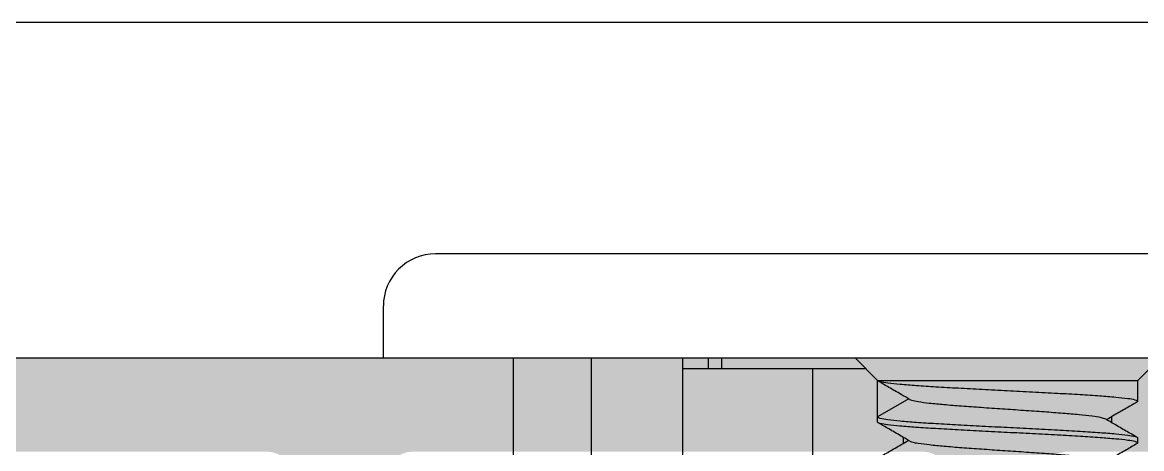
# Model space of a CAD drawing. Extents: x -202236 to 1002404, y -663931 to 1550022.
# Drawn here: x 27908.94 to 27930.46, y -356991.61 to -356983.41 of the extents above; entities that cross this region are included whole.
import ezdxf

# ---------------------------------------------------------------- set-up
doc = ezdxf.new("R2010")
doc.units = 0
for name, color, linetype in [('!ZN4-配件-11', 11, 'Continuous'), ('!ZN5-铝材投影-112', 112, 'Continuous'), ('!ZN5-铝材断面-6', 6, 'Continuous'), ('型材截面颜色', 253, 'Continuous')]:
    doc.layers.add(name, color=color, linetype=linetype)

# ---------------------------------------------------------------- blocks, each defined once
blk = doc.blocks.new('20210928132812')
at = {"layer": '!ZN4-配件-11', "linetype": 'Continuous'}
for p, q in [((9.500000000007276, 17.5), (9.500000000007276, 2)), ((8.000000000007276, 15.5), (8.000000000007276, 2)), ((3.749999999992724, 2.19999999999709), (3.749999999992724, 5.699999999967986)), ((6.250000000007276, 2), (6.250000000007276, 5.5)), ((-2.490330483102298, 3.64404476438358), (-2.499999999992724, 3.632842712497222)), ((-2.499999999992724, 3.632842712497222), (-2.499999999992724, 3.53284271247685)), ((-2.490330443113635, 3.521640637380187), (-2.499999999992724, 3.53284271247685)), ((2.000000000007276, 3.637173321083537), (2.000000000007276, 3.528512899385532)), ((-1.999999999992724, 3.237173321089358), (-1.999999999992724, 3.128512899376801)), ((2.490330483000434, 3.2440447643894), (2.500000000007276, 3.232842712459387)), ((2.500000000007276, 3.232842712459387), (2.500000000007276, 2.44404476438649)), ((1.900150201712677, 2.78651926999737), (2.500000000007276, 3.132842712497222)), ((-2.490330483102298, 2.844044764380669), (-2.499999999992724, 2.83284271247976)), ((-2.499999999992724, 2.83284271247976), (-2.499999999992724, 2.432842712500133)), ((-2.499999999992724, 2.432842712500133), (-2.932842712492857, 2)), ((2.500000000007276, 2.432842712500133), (-2.499999999992724, 2.432842712500133)), ((2.490330483000434, 2.44404476438649), (2.500000000007276, 2.432842712500133)), ((2.500000000007276, 2.432842712500133), (2.932842712405545, 2)), ((6.250000000007276, 2.19999999999709), (2.732842712393904, 2.19999999999709)), ((5.500000000007276, 2), (5.500000000007276, 2.19999999999709)), ((5.750000000007276, 2.19999999999709), (5.750000000007276, 2)), ((12.00000000000728, 2), (-12.00000000000728, 2)), ((12.00000000000728, 2), (12.00000000000728, 1)), ((-10.99999999999272, 0), (10.99999999999272, 0))]:
    blk.add_line(p, q, dxfattribs=at)
blk.add_arc((10.99999999999272, 1), 0.9999999999999998, 270, 0, dxfattribs=at)
for points in [[(-2.490330477005045, 3.644044753877097), (-2.282210305209446, 3.764711695184815), (-2.049240407803154, 3.899907359897043), (-1.906475793504796, 3.98283774178708)], [(1.880745637106884, 3.597032902689534), (1.848683222888212, 3.610685273699346), (1.717092090904771, 3.638280025683343), (1.505162087392819, 3.665874777783756), (1.222808939688548, 3.693469529782305), (0.8832433157876949, 3.721064281780855), (0.5023527264056611, 3.748659033881268), (0.09795818429120118, 3.776253785879817), (-0.3110196006091428, 3.803848537994782), (-0.7054454788085422, 3.831443289978779), (-1.06686515200272, 3.859038041977328), (-1.37836860751122, 3.886632794077741), (-1.625381300204026, 3.91422754607629), (-1.796346062714292, 3.941822298176703), (-1.882598907912325, 3.967493541087606)], [(2.490330437598459, 3.921640646600281), (2.278343656689685, 3.798730998678366), (2.045369649793429, 3.66353050028556), (1.906475865813263, 3.582847728481283)], [(-2.499999999992724, 3.632842712497222), (-2.499903952797467, 3.630972825587378)], [(-2.499903952797467, 3.630972825587378), (-2.459312955114001, 3.609035078974557)], [(2.459448439585685, 3.156688518676674), (2.451970971196715, 3.157840683983522), (2.306225006199384, 3.18330302007962), (2.069058757588209, 3.208719639893388), (1.756829696787463, 3.23362805468787), (1.380144092610863, 3.258379845196032), (0.9499874685934628, 3.283212996597285), (0.4877784900090774, 3.307839976696414), (0.006855605293822009, 3.332493558875285), (-0.4797418338057469, 3.357428259478183), (-0.9570816386039951, 3.382863278267905), (-1.396588626092125, 3.408312673578621), (-1.773716860312561, 3.433271980800782), (-2.078739014708844, 3.457848669786472), (-2.309355121200497, 3.482796989483177), (-2.452401760303474, 3.507957461188198), (-2.492221099186281, 3.518916238477686)], [(-1.906475865900575, 3.182847728487104), (-2.045369649909844, 3.263530500276829), (-2.278343656689685, 3.398730998669635), (-2.490330437700322, 3.521640646576998)], [(-2.459312955114001, 3.609035078974557), (-2.45240966440906, 3.607959534099791), (-2.309955605211144, 3.582876896383823), (-2.081103187891131, 3.558065687684575), (-1.775905632304784, 3.533430261086323), (-1.398499526090745, 3.508430047586444), (-0.9583920859076898, 3.482935530977556), (-0.4802386355077033, 3.457454040981247), (0.007231020012113731, 3.432474439177895), (0.4882572396090836, 3.407815115875565), (0.9521011854885728, 3.383096594101517), (1.38470413180039, 3.358101111778524), (1.761877128687047, 3.333266225279658), (2.073268960804853, 3.308336766378488), (2.308652873594838, 3.28298173098301), (2.452646011712204, 3.257663828582736), (2.492205520808056, 3.246755551386741)], [(1.881070554612961, 3.597603302783682), (1.906475793402933, 3.582837741778349)], [(1.906475793402933, 3.582837741778349), (2.049240407686739, 3.49990735987376), (2.282210305107583, 3.364711695176084), (2.49033047688863, 3.244044753882918)], [(-2.490330477005045, 2.844044753888738), (-2.282210305209446, 2.964711695181904), (-2.049240407803154, 3.09990735987958), (-1.906475793504796, 3.182837741784169)], [(-1.88107051570114, 3.168082103278721), (-1.906475865900575, 3.182847728487104)], [(1.882360413605056, 2.799829433482955), (1.849479315009376, 2.810437464475399), (1.718643440886808, 2.838032216575812), (1.507396110995614, 2.865626968574361), (1.225621112091176, 2.893221720689326), (0.8865020616867696, 2.920816472702427), (0.5059055764941149, 2.948411224686424), (0.10163890869444, 2.976005976786837), (-0.3073832145964843, 3.003600728785386), (-0.7020235697054886, 3.031195480885799), (-1.063817823094723, 3.0587902328989), (-1.375838436397316, 3.086384984882898), (-1.62348666809703, 3.113979736997862), (-1.795175614992331, 3.14157448898186), (-1.882299954195332, 3.167596418876201)], [(2.500000000007276, 3.132842712497222), (2.459448439585685, 3.156688518676674)], [(-2.499999999992724, 2.83284271247976), (-2.499903973199253, 2.830972727577318)], [(-2.499903973199253, 2.830972727577318), (-2.452401760303474, 2.807957461176557), (-2.309355121200497, 2.782796989500639), (-2.078739014708844, 2.757848669789382), (-1.773716860312561, 2.733271980789141), (-1.396588626092125, 2.708312673581531), (-0.9570816386039951, 2.682863278270815), (-0.4797418338057469, 2.657428259481094), (0.006855605293822009, 2.632493558878195), (0.4877784900090774, 2.607839976699324), (0.9499874685934628, 2.583212996600196), (1.380144092610863, 2.55837984518439), (1.756829696787463, 2.533628054676228), (2.069058757588209, 2.508719639896299), (2.306225006199384, 2.483303020082531), (2.451970971196715, 2.457840683986433), (2.492252866410126, 2.446797148397309)], [(1.881070554612961, 2.797603302780772), (2.049240407686739, 2.699907359899953), (2.282210305107583, 2.564711695187725), (2.49033047688863, 2.444044753880007)]]:
    blk.add_spline(points, degree=3, dxfattribs=at)
blk = doc.blocks.new('DLX264ZNA')
at = {"layer": '型材截面颜色', "ltscale": 20}
h = blk.add_hatch(color=256, dxfattribs=at)
h.dxf.hatch_style = 1
edge = h.paths.add_edge_path()
edge.add_line((-29.31839999998465, 40.89999999996689), (-36.21839999999338, 40.90000000001783))
edge.add_arc((-36.21839999998156, 40.60000000000946), 0.3000000000074579, 90.00000000243182, 180.0000000033003)
edge.add_line((-36.51839999998992, 40.59999999999218), (-36.5183999999972, 39.89999999993688))
edge.add_arc((-36.21840000000975, 39.89999999993506), 0.2999999999865395, 179.9999999996526, 269.9999999989578)
edge.add_line((-36.21840000001612, 39.59999999994852), (-35.61839999997392, 39.59999999994125))
edge.add_arc((-35.6183999999821, 38.9999999999427), 0.5999999999985448, -89.9999999999132, 89.99999999921829, ccw=False)
edge.add_line((-35.61839999998119, 38.39999999994416), (-37.31840000000739, 38.39999999998054))
edge.add_arc((-37.3183999999992, 38.89999999998236), 0.5000000000009095, 180.0000000001043, 269.9999999990621, ccw=False)
edge.add_line((-37.81840000000011, 38.89999999998054), (-37.81840000000011, 40.79999999999654))
edge.add_arc((-35.8183999999992, 40.79999999999563), 2.000000000000909, 90.00000000002609, 179.999999999974, ccw=False)
edge.add_line((-35.81840000000011, 42.79999999999654), (30.68159999999989, 42.79999999999654))
edge.add_arc((30.68159999999989, 42.29999999999654), 0.5, 0, 90, ccw=False)
edge.add_line((31.18159999999989, 42.29999999999654), (31.18159999999989, 41.39999999997326))
edge.add_arc((30.68159999999807, 41.39999999997508), 0.500000000001819, 270.0000000002085, 359.99999999979156, ccw=False)
edge.add_line((30.6816000000008, 40.89999999997326), (29.88160000000516, 40.89999999997326))
edge.add_arc((29.88160000000425, 41.09999999997763), 0.2000000000043656, 180, 270, ccw=False)
edge.add_arc((29.48160000000371, 41.09999999997672), 0.1999999999961801, 2.605510395054913e-10, 131.8103148962948)
edge.add_line((29.34826666667141, 41.24907119847376), (29.01493333333565, 40.95092880147604))
edge.add_arc((28.88160000000153, 41.09999999997763), 0.2000000000023973, 180, 311.8103148954673, ccw=False)
edge.add_arc((28.48160000000189, 41.09999999998126), 0.1999999999979991, 359.9999999989578, 491.8103148953853)
edge.add_line((28.34826666667141, 41.24907119848103), (28.01493333333565, 40.95092880147604))
edge.add_arc((27.88160000000244, 41.09999999997945), 0.2000000000031468, 180.0000000005211, 311.8103148949257, ccw=False)
edge.add_arc((27.48160000000189, 41.09999999997945), 0.1999999999979991, 359.9999999994789, 491.8103148950379)
edge.add_line((27.34826666667141, 41.24907119848012), (27.01493333333565, 40.95092880148241))
edge.add_arc((26.8815999999988, 41.09999999997763), 0.1999999999987931, 180, 311.8103148974395, ccw=False)
edge.add_arc((26.4816000000028, 41.09999999998126), 0.1999999999970896, 359.9999999989578, 491.8103148955794)
edge.add_line((26.34826666667141, 41.24907119848012), (26.01493333333565, 40.95092880148241))
edge.add_arc((25.88160000000244, 41.09999999998672), 0.2000000000031468, 180.0000000005211, 311.8103148949257, ccw=False)
edge.add_arc((25.4816000000028, 41.09999999998308), 0.1999999999970896, 5.211020790109826e-10, 118.0724869362208)
edge.add_line((25.38748235294497, 41.27647058821549), (24.97939411762945, 41.05882352938443))
edge.add_arc((24.7440999999817, 41.49999999996544), 0.4999999999935265, 270.0000000004169, 298.0724869362208, ccw=False)
edge.add_line((24.74409999998534, 40.99999999997181), (7.700000000000728, 41.00000000000455))
edge.add_arc((7.699999999998909, 40.50000000000364), 0.5000000000009095, 89.99999999968735, 179.9999999998958)
edge.add_line((7.199999999997999, 40.50000000000546), (7.199999999997999, 38.99997693664227))
edge.add_arc((7.499999999995453, 38.99997693664227), 0.2999999999983629, 180.0000000001737, 257.0078669743636)
edge.add_arc((7.365109639952607, 38.41533637117755), 0.30000000001865, 17.99999999467269, 77.0078669738296, ccw=False)
edge.add_line((7.650426594867895, 38.50804146946848), (8.435216954887437, 36.09270509830185))
edge.add_arc((8.149900000001253, 35.99999999999181), 0.2999999999972778, -115.00000000041769, 17.999999999859483, ccw=False)
edge.add_line((8.02311452147842, 35.72810766388375), (5.422080391308555, 36.94098979789942))
edge.add_arc((5.633389522195102, 37.39414369143105), 0.5000000000180841, 224.9999999991156, 244.9999999989183, ccw=False)
edge.add_line((5.279836131583579, 37.04059030082954), (4.961847788654268, 37.35857864375521))
edge.add_arc((5.103269144892693, 37.49999999999091), 0.1999999999996479, 82.42327790347298, 224.9999999994473, ccw=False)
edge.add_arc((5.156010613774924, 37.89650767641069), 0.1999999999996765, 262.4232779039896, 345.0000000002033)
edge.add_line((5.349195779032016, 37.84474386739112), (5.899900000000343, 39.89999999999509))
edge.add_line((5.899900000001253, 39.89999999999509), (5.899900000001253, 40.09999999999218))
edge.add_arc((5.599899999997433, 40.09999999999582), 0.3000000000038199, 359.9999999994789, 491.4096221092797)
edge.add_arc((5.07074973777253, 40.69999999999254), 0.5000000000019896, 270.0000000002085, 311.40962211047474, ccw=False)
edge.add_line((5.07074973777344, 40.19999999999072), (1.299900000001799, 40.19999999999072))
edge.add_arc((1.299900000000889, 39.89999999999418), 0.2999999999974534, 89.9999999996526, 179.9999999996526)
edge.add_line((0.9999000000034357, 39.89999999999509), (0.9999000000034357, 39.68432619692703))
edge.add_arc((1.299900000008165, 39.68432619692339), 0.3000000000056389, 179.9999999991315, 211.3999999988458)
edge.add_line((1.043834760818754, 39.52802330737268), (1.973979304349086, 38.00420192636466))
edge.add_arc((1.803269144891601, 37.89999999999327), 0.2000000000029943, -89.99999999947892, 31.40000000057489, ccw=False)
edge.add_line((1.80326914489342, 37.69999999999072), (-1.803278130704712, 37.69999999999072))
edge.add_arc((-1.803278130702893, 37.89999999999418), 0.2000000000025466, 148.5999999994251, 269.9999999994789, ccw=False)
edge.add_line((-1.973988290159468, 38.00420192636466), (-1.043843746629136, 39.52802330737268))
edge.add_arc((-1.299908985819457, 39.68432619692248), 0.3000000000053584, 328.6000000011542, 360.0000000008685)
edge.add_line((-0.9999089858138177, 39.68432619692703), (-0.9999089858138177, 39.89999999999509))
edge.add_arc((-1.299908985810362, 39.89999999999327), 0.2999999999974534, 3.473929045281712e-10, 90.0000000003474)
edge.add_line((-1.29990898581309, 40.19999999999072), (-5.070758723588369, 40.19999999999072))
edge.add_arc((-5.070758723582912, 40.69999999999072), 0.5, 228.5903778894655, 269.9999999994789, ccw=False)
edge.add_arc((-5.599908985805996, 40.099999999994), 0.3000000000042444, 48.59037789096547, 180.0000000003474)
edge.add_line((-5.899908985810725, 40.09999999999218), (-5.899908985810725, 39.89999999999509))
edge.add_line((-5.899908985810725, 39.89999999999509), (-5.349204764842398, 37.84474386739112))
edge.add_arc((-5.156019599585306, 37.8965076764116), 0.1999999999999405, 194.9999999997293, 277.5767220957521)
edge.add_arc((-5.103278130704894, 37.49999999999181), 0.1999999999988949, -45.000000000184286, 97.576722096303, ccw=False)
edge.add_line((-4.961856774468288, 37.35857864375612), (-5.279845117397599, 37.04059030083044))
edge.add_arc((-5.633398508007303, 37.39414369141832), 0.5000000000078018, 295.00000000174873, 315.0000000016213, ccw=False)
edge.add_line((-5.422089377119846, 36.94098979789942), (-8.02312350728971, 35.72810766388375))
edge.add_arc((-8.149908985811635, 35.99999999999181), 0.2999999999972256, 162.0000000003593, 295.00000000018684, ccw=False)
edge.add_line((-8.435225940698729, 36.09270509830185), (-7.650435580679186, 38.50804146946848))
edge.add_arc((-7.365118625765717, 38.41533637117936), 0.300000000016482, 102.992133026626, 162.0000000057155, ccw=False)
edge.add_arc((-7.500008985810382, 38.99997693664318), 0.2999999999984038, 282.9921330256364, 359.9999999998263)
edge.add_line((-7.200008985812019, 38.99997693664136), (-7.200008985812019, 40.49999999999363))
edge.add_arc((-7.70000898581111, 40.49999999999454), 0.5, 0, 90)
edge.add_line((-7.700008985812019, 40.99999999999454), (-27.21840000000157, 40.99999999999454))
edge.add_arc((-27.21840000000066, 40.49999999999363), 0.5, 90, 180)
edge.add_line((-27.71840000000066, 40.49999999999454), (-27.71840000000066, 38.89999999996689))
edge.add_arc((-28.21839999999975, 38.89999999996508), 0.499999999998181, -89.99999999937472, 1.0419398677186109e-10, ccw=False)
edge.add_line((-28.21839999999429, 38.39999999996598), (-29.91840000002776, 38.39999999994416))
edge.add_arc((-29.91840000004049, 38.9999999999427), 0.5999999999985448, 90.00000000017371, 270.0000000012159, ccw=False)
edge.add_line((-29.91840000004231, 39.59999999994125), (-29.31839999998556, 39.59999999997035))
edge.add_arc((-29.31840000000284, 39.89999999997053), 0.2999999999992724, 270.000000003474, 359.9999999993052)
edge.add_line((-29.01840000000357, 39.89999999996598), (-29.01839999999629, 40.59999999997035))
edge.add_arc((-29.31839999998738, 40.59999999997672), 0.2999999999901775, 359.9999999989578, 449.9999999996527)
edge = h.paths.add_edge_path()
edge.add_line((16.23125000018263, -1.799999999989268), (-35.80000000000291, -1.800000000018372))
edge.add_arc((-35.80000000000291, 0.1999999999816282), 2, 180.0000000001043, 270, ccw=False)
edge.add_line((-37.80000000000291, 0.1999999999770807), (-37.80000000000291, 2.099999999985812))
edge.add_arc((-37.30000000000109, 2.099999999983993), 0.500000000001819, 90.00000000104222, 179.9999999997916, ccw=False)
edge.add_line((-37.30000000001019, 2.599999999985812), (-35.59999999998399, 2.600000000022192))
edge.add_arc((-35.59999999998399, 2.000000000024556), 0.5999999999985448, -89.99999999930532, 90, ccw=False)
edge.add_line((-35.59999999997672, 1.400000000026012), (-36.20000000001892, 1.400000000018736))
edge.add_arc((-36.20000000001346, 1.100000000031287), 0.2999999999865395, 90.00000000104221, 180.0000000003474)
edge.add_line((-36.5, 1.100000000029468), (-36.49999999999272, 0.3999999999741704))
edge.add_arc((-36.19999999999709, 0.3999999999741704), 0.2999999999956344, 180, 270)
edge.add_line((-36.19999999999709, 0.09999999997853593), (-29.29999999999563, 0.1000000000694854))
edge.add_arc((-29.29999999999927, 0.4000000000696673), 0.2999999999992724, 270.0000000006948, 360.0000000006948)
edge.add_line((-29, 0.4000000000723958), (-29.00000000000728, 1.100000000000364))
edge.add_arc((-29.30000000000473, 1.099999999999454), 0.2999999999974534, 3.473929045281712e-10, 89.99999999687338)
edge.add_line((-29.29999999998836, 1.399999999996908), (-29.90000000004147, 1.400000000026012))
edge.add_arc((-29.90000000004147, 2.000000000024556), 0.5999999999985448, 89.99999999895778, 270, ccw=False)
edge.add_line((-29.90000000003056, 2.600000000023101), (-28.19999999999709, 2.600000000008549))
edge.add_arc((-28.20000000000164, 2.10000000000673), 0.5000000000009095, 1.0419398677186109e-10, 89.99999999947892, ccw=False)
edge.add_line((-27.70000000000073, 2.100000000008549), (-27.70000000000073, 0.2999999999728971))
edge.add_arc((-27.40000000000236, 0.2999999999710781), 0.2999999999983629, 179.9999999998263, 270.0000000001737)
edge.add_line((-27.40000000000146, -2.728484105318785e-11), (-7.700000000000728, -3.456079866737127e-11))
edge.add_arc((-7.700000000001637, 0.4999999999636202), 0.4999999999972715, 270.0000000001042, 360.0000000003127)
edge.add_line((-7.200000000004366, 0.4999999999654392), (-7.200000000000728, 17.41008731782676))
edge.add_arc((-7.500000000001819, 17.41008731782949), 0.3000000000010914, 359.9999999996526, 439.4789231721543)
edge.add_arc((-7.390441672569978, 17.99999999960619), 0.2999999993586087, 199.9999999671156, 259.4789232611963, ccw=False)
edge.add_line((-7.672349458262033, 17.89739395698962), (-8.181907786238298, 19.29739395698743))
edge.add_arc((-7.899999999999636, 19.3999999999869), 0.300000000003009, 84.9999999999647, 199.9999999999653, ccw=False)
edge.add_line((-7.873853277174021, 19.69885840941606), (-5.58083407202048, 19.49824522371819))
edge.add_arc((-5.624411943403175, 19.00014787466534), 0.5000000000076354, 44.999999999557815, 84.99999999916128, ccw=False)
edge.add_line((-5.270858552801656, 19.35370126526141), (-4.958578643767396, 19.04142135621987))
edge.add_arc((-5.099999999905776, 18.89999999999873), 0.1999999999192592, -98.04656678363858, 45.000000016581396, ccw=False)
edge.add_arc((-5.155991155418633, 18.50393814821291), 0.20000000000141, 81.95343324285713, 164.999999999264)
edge.add_line((-5.349176320676634, 18.55570195723612), (-5.882962913146912, 16.56358327374528))
edge.add_arc((-5.400000000053296, 16.43417375120316), 0.4999999999482149, 164.9999999996024, 180.000000000938)
edge.add_line((-5.900000000001455, 16.43417375119498), (-5.900000000001455, 16.29999999998654))
edge.add_arc((-5.600000000000364, 16.29999999998563), 0.3000000000010914, 179.9999999998263, 311.409622099511)
edge.add_arc((-5.070849738128345, 15.70000000088203), 0.4999999991019326, 89.99999998113611, 131.4096221537713, ccw=False)
edge.add_line((-5.070849737963727, 16.19999999998436), (-1.299999999999272, 16.19999999998436))
edge.add_arc((-1.300000000002001, 16.49999999998636), 0.3000000000020009, 270.0000000005211, 360.0000000001737)
edge.add_line((-1, 16.49999999998727), (-1, 16.65987152562775))
edge.add_arc((-1.500000000006366, 16.65987152562593), 0.5000000000063665, 2.08440831604393e-10, 31.31179464728504)
edge.add_line((-1.072824066901376, 16.91971902355999), (-1.97087037323945, 18.3960610008171))
edge.add_arc((-1.800000000000182, 18.49999999998727), 0.1999999999985573, 89.99999999973949, 211.3117946469344, ccw=False)
edge.add_line((-1.799999999999272, 18.69999999998527), (1.799999999999272, 18.69999999998527))
edge.add_arc((1.800000000000182, 18.49999999998636), 0.1999999999979991, -31.311794646934516, 90.00000000026063, ccw=False)
edge.add_line((1.97087037323945, 18.39606100081619), (1.072824066897738, 16.91971902355908))
edge.add_arc((1.500000000003638, 16.65987152563321), 0.5000000000037069, 148.6882053533924, 180.0000000005211)
edge.add_line((1, 16.65987152562775), (1, 16.49999999998727))
edge.add_arc((1.300000000002001, 16.49999999998727), 0.3000000000020009, 179.9999999998263, 269.9999999994789)
edge.add_line((1.299999999999272, 16.19999999998527), (5.070849737960089, 16.19999999998527))
edge.add_arc((5.070849738123798, 15.70000000088203), 0.4999999991023287, 48.59037784615049, 90.00000001875969, ccw=False)
edge.add_arc((5.599999999996726, 16.29999999998654), 0.3000000000002852, 228.590377900489, 360.0000000001737)
edge.add_line((5.899999999997817, 16.29999999998654), (5.899999999997817, 16.43417375119498))
edge.add_arc((5.399999999997817, 16.4341737511977), 0.5, 359.9999999997916, 374.9999999995648)
edge.add_line((5.882962913144183, 16.56358327374437), (5.349176320673905, 18.55570195723521))
edge.add_arc((5.155991155414995, 18.503938148212), 0.2000000000008821, 15.00000000073599, 98.04656675714286)
edge.add_arc((5.099999999903048, 18.90000000000146), 0.1999999999217859, 134.9999999837871, 278.04656678378717, ccw=False)
edge.add_line((4.95857864376012, 19.04142135622351), (5.270858552801656, 19.35370126526141))
edge.add_arc((5.624411943403175, 19.00014787466625), 0.5000000000078018, 95.00000000083872, 135.0000000004422, ccw=False)
edge.add_line((5.580834072022299, 19.49824522371819), (7.87385327717584, 19.69885840941606))
edge.add_arc((7.899999999997817, 19.3999999999869), 0.3000000000015053, -20.000000000247383, 94.99999999970441, ccw=False)
edge.add_line((8.18190778623557, 19.29739395698834), (7.672349458262943, 17.89739395699053))
edge.add_arc((7.390441672569978, 17.9999999996071), 0.2999999993587195, 280.52107673880363, 340.00000003288443, ccw=False)
edge.add_arc((7.500000000000909, 17.41008731782586), 0.3000000000036649, 100.5210768275796, 179.9999999998263)
edge.add_line((7.19999999999709, 17.41008731782767), (7.19999999999709, 0.5000000000209184))
edge.add_arc((7.69999999999709, 0.5000000000200089), 0.5, 180, 270)
edge.add_line((7.69999999999709, 2.000888343900442e-11), (16.23124999985703, 3.54702933691442e-11))
edge.add_line((16.23124999985703, 3.637978807091713e-11), (28.69999999935862, 3.365130396559834e-11))
edge.add_arc((28.69999999935771, 0.3000000000329237), 0.3000000000001819, 270.0000000001737, 360.0000000001737)
edge.add_line((28.9999999993579, 0.3000000000347427), (28.9999999993579, 7.600000002362322))
edge.add_arc((28.69999999935862, 7.600000002361412), 0.2999999999992724, 0, 90)
edge.add_line((28.69999999935862, 7.900000002360684), (26.19999999935681, 7.900000002362503))
edge.add_arc((26.19999999935862, 8.900000002362503), 0.9999999999990905, 179.9999999999479, 269.99999999994793, ccw=False)
edge.add_line((25.19999999935953, 8.900000002362503), (25.19999999935953, 9.038633857489913))
edge.add_arc((25.4999999993579, 9.038633857490822), 0.2999999999992724, 63.573708616433976, 180.0000000001737, ccw=False)
edge.add_line((25.63351384396719, 9.307286148189633), (26.41099076962109, 8.920898475228569))
edge.add_arc((26.49999999935972, 9.100000002360503), 0.1999999999999484, 243.5737086166278, 360.0000000002606)
edge.add_line((26.69999999935953, 9.100000002361412), (26.69999999935953, 9.200000002361776))
edge.add_arc((26.89999999935753, 9.200000002361776), 0.1999999999989086, 63.573708616278395, 180, ccw=False)
edge.add_line((26.98900922909706, 9.37910152949462), (27.91099076962018, 8.920898475228569))
edge.add_arc((27.99999999935972, 9.100000002361412), 0.1999999999999484, 243.5737086166278, 360.0000000002606)
edge.add_line((28.19999999935953, 9.100000002362322), (28.19999999935953, 9.200000002362685))
edge.add_arc((28.39999999935753, 9.200000002362685), 0.1999999999989086, 63.573708616278395, 180, ccw=False)
edge.add_line((28.48900922909706, 9.37910152949371), (29.41099076962018, 8.92089847522766))
edge.add_arc((29.49999999935972, 9.100000002360503), 0.1999999999999484, 243.5737086166278, 360.0000000002606)
edge.add_line((29.69999999935953, 9.100000002361412), (29.69999999935953, 9.200000002359957))
edge.add_arc((29.89999999935935, 9.200000002359957), 0.2000000000007276, 90, 180, ccw=False)
edge.add_line((29.89999999935935, 9.400000002360684), (30.69999999935862, 9.400000002360684))
edge.add_arc((30.69999999935953, 8.900000002360684), 0.5, 0, 90, ccw=False)
edge.add_line((31.19999999935953, 8.900000002360684), (31.19999999935953, -0.3999999999668944))
edge.add_line((31.19999999935862, -0.3999999999668944), (31.1999999993659, -1.299999999964712))
edge.add_arc((30.69999999935408, -1.299999999951979), 0.5000000000127329, 270.0000000006254, 359.9999999985409, ccw=False)
edge.add_line((30.69999999935862, -1.799999999964712), (16.23125000018263, -1.799999999990177))
edge = h.paths.add_edge_path(flags=16)
edge.add_line((5.400000000001455, 0.5000000000027285), (5.400000000001455, 13.89999999998599))
edge.add_arc((4.900000000001455, 13.89999999998508), 0.5, 0, 90)
edge.add_line((4.900000000002365, 14.39999999998508), (-4.900000000000546, 14.39999999998508))
edge.add_arc((-4.900000000001455, 13.89999999998508), 0.5, 90, 180)
edge.add_line((-5.400000000001455, 13.89999999998508), (-5.400000000001455, 0.499999999998181))
edge.add_arc((-4.900000000001455, 0.499999999998181), 0.5, 180, 270)
edge.add_line((-4.900000000001455, -1.818989403545856e-12), (4.900000000001455, 1.818989403545856e-12))
edge.add_arc((4.900000000001455, 0.500000000001819), 0.5, 270, 360)
at = {"layer": '!ZN5-铝材断面-6'}
blk.add_lwpolyline([(16.23125000018263, -1.799999999989268), (-35.80000000000291, -1.800000000018372, -0.4142135623724624)], format="xyb", dxfattribs=at)

msp = doc.modelspace()

# ---------------------------------------------------------------- linework, layer by layer
at = {"layer": '!ZN5-铝材投影-112', "ltscale": 100}
msp.add_line((27961.15512678276, -356983.4148785726), (27851.42884786298, -356983.4148785726), dxfattribs=at)

# ---------------------------------------------------------------- block references
at = {"ltscale": 30, "rotation": 180}
msp.add_blockref('20210928132812', (27927.8826819052, -356987.864878079), dxfattribs=at)
at = {"ltscale": 20, "rotation": 180.0000000002657}
msp.add_blockref('DLX264ZNA', (27921.34682883408, -356991.6648780789), dxfattribs=at)

doc.saveas('drawing.dxf')
